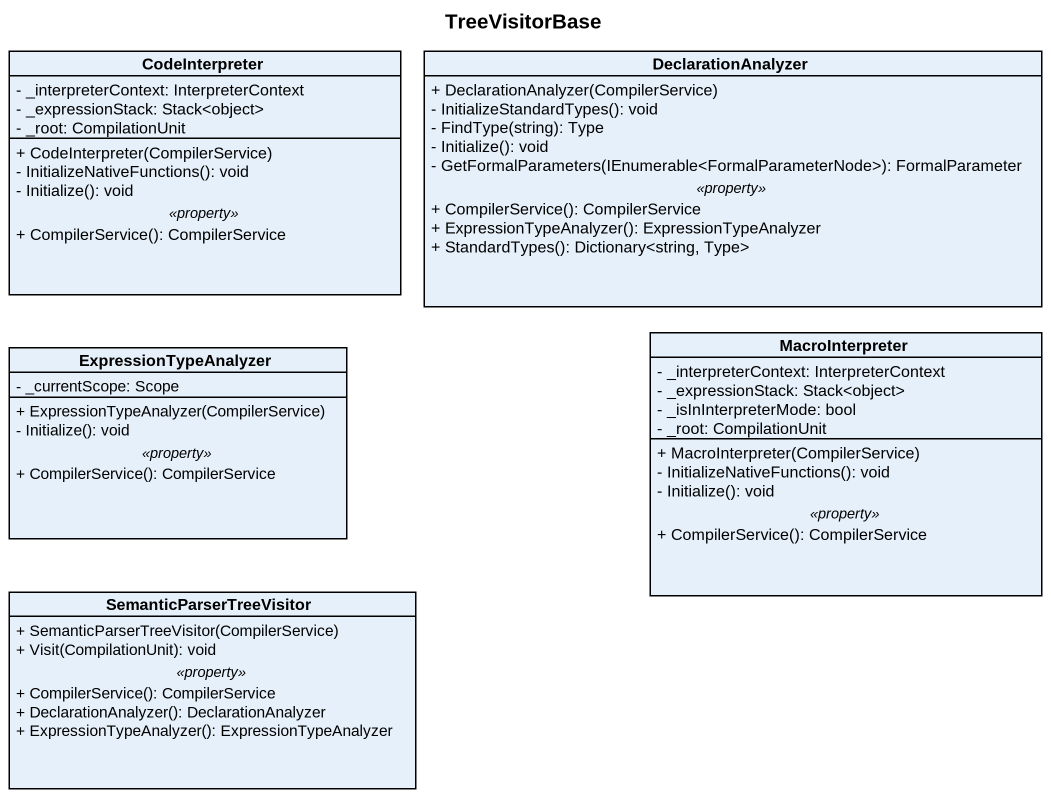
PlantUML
@startuml
title TreeVisitorBase
hide circle
hide empty members
skinparam classAttributeIconSize 0
class CodeInterpreter {
  - _interpreterContext: InterpreterContext
  - _expressionStack: Stack<object>
  - _root: CompilationUnit
  --
  + CodeInterpreter(CompilerService)
  - InitializeNativeFunctions(): void
  - Initialize(): void
  .. <<property>> ..
  + CompilerService(): CompilerService
}
class DeclarationAnalyzer {
  + DeclarationAnalyzer(CompilerService)
  - InitializeStandardTypes(): void
  - FindType(string): Type
  - Initialize(): void
  - GetFormalParameters(IEnumerable<FormalParameterNode>): FormalParameter
  .. <<property>> ..
  + CompilerService(): CompilerService
  + ExpressionTypeAnalyzer(): ExpressionTypeAnalyzer
  + StandardTypes(): Dictionary<string, Type>
}
class ExpressionTypeAnalyzer {
  - _currentScope: Scope
  --
  + ExpressionTypeAnalyzer(CompilerService)
  - Initialize(): void
  .. <<property>> ..
  + CompilerService(): CompilerService
}
class MacroInterpreter {
  - _interpreterContext: InterpreterContext
  - _expressionStack: Stack<object>
  - _isInInterpreterMode: bool
  - _root: CompilationUnit
  --
  + MacroInterpreter(CompilerService)
  - InitializeNativeFunctions(): void
  - Initialize(): void
  .. <<property>> ..
  + CompilerService(): CompilerService
}
class SemanticParserTreeVisitor {
  + SemanticParserTreeVisitor(CompilerService)
  + Visit(CompilationUnit): void
  .. <<property>> ..
  + CompilerService(): CompilerService
  + DeclarationAnalyzer(): DeclarationAnalyzer
  + ExpressionTypeAnalyzer(): ExpressionTypeAnalyzer
}
@enduml
